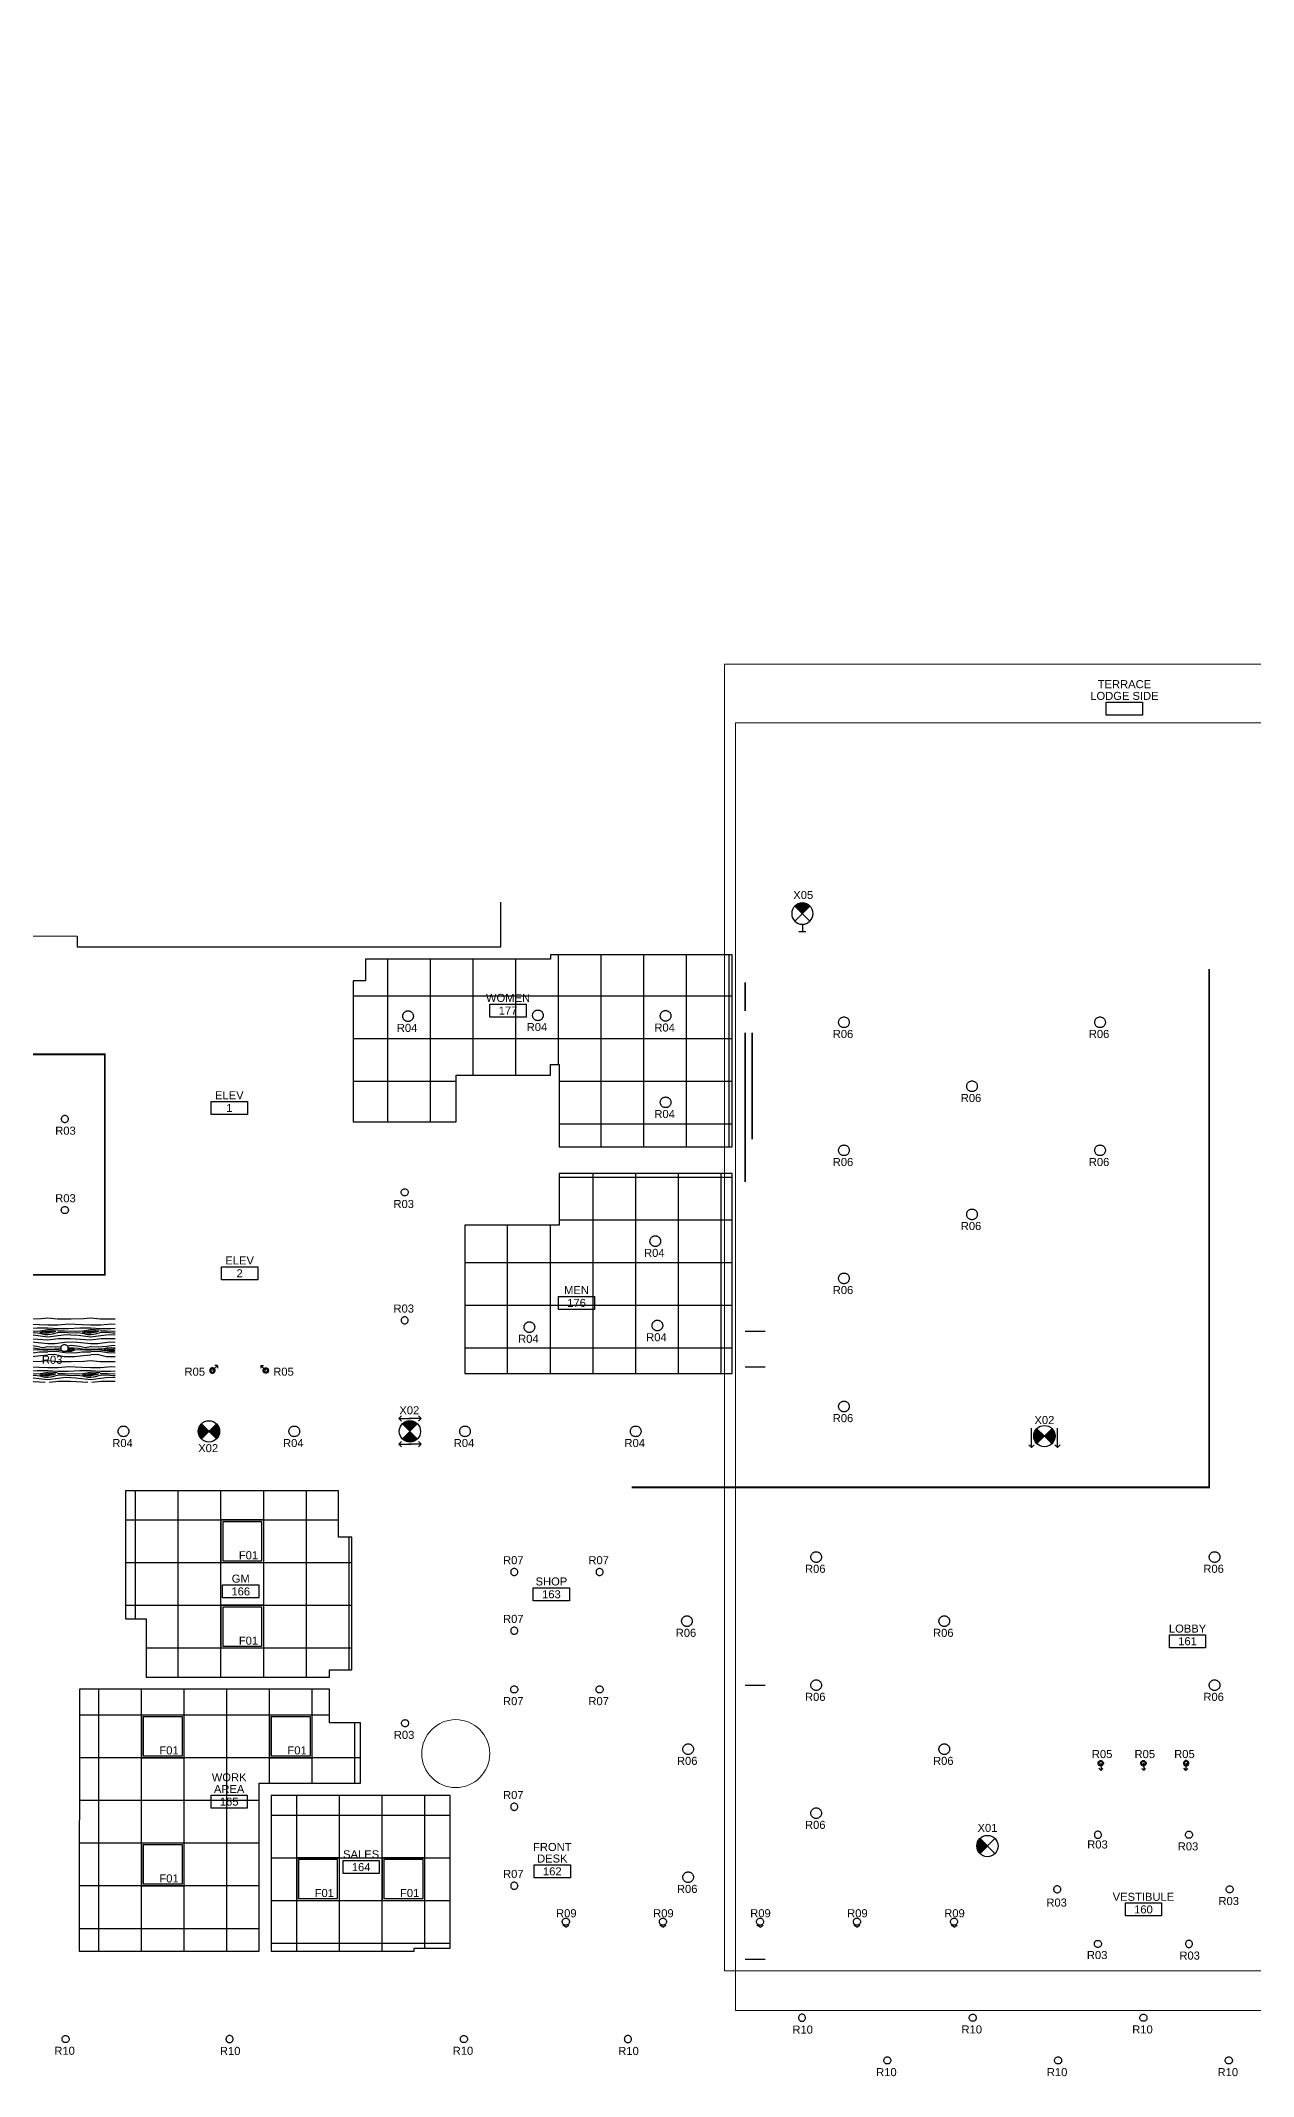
# Model space of a CAD drawing. Extents: x 5683 to 9752, y 823 to 3054.
# Drawn here: x 7844 to 8526, y 823 to 1968 of the extents above; entities that cross this region are included whole.
import ezdxf
from ezdxf.enums import TextEntityAlignment as Align
from ezdxf.xclip import XClip

# ---------------------------------------------------------------- set-up
doc = ezdxf.new("R2010")
doc.units = 0
doc.header["$LTSCALE"] = 48
doc.header["$MEASUREMENT"] = 0
doc.header["$XCLIPFRAME"] = 0
doc.linetypes.add('HIDDEN2', pattern=[0.1875, 0.125, -0.0625])
for name, color, linetype in [('_0_Objects', 8, 'Continuous'), ('A-Clng-Fixture', 8, 'Continuous'), ('A-Clng-Grid', 8, 'Continuous'), ('A-Tag-Rm(48)', 8, 'Continuous')]:
    doc.layers.add(name, color=color, linetype=linetype)
doc.layers.add('G-Anno-Nplt', color=8, linetype='Continuous', lineweight=18, plot=False)
doc.layers.add('G-Anno-View', color=8, linetype='Continuous', lineweight=18, plot=False)
doc.styles.add('G1DIM', font='arial.ttf')
doc.styles.get("Standard").update_dxf_attribs({"font": 'arial.ttf'})
doc.dimstyles.new('Aec-Arch-I-96', dxfattribs={"dimscale": 96, "dimtxt": 0.09375, "dimasz": 0.0625, "dimexe": 0.0625, "dimexo": 0.0625, "dimgap": 0.03125, "dimtad": 1, "dimdec": 3, "dimzin": 3, "dimdsep": 46, "dimlunit": 4, "dimtxsty": 'G1DIM', "dimblk": 'ARCHTICK', "dimcen": 0.09375, "dimclrd": 256, "dimclre": 256, "dimclrt": 256, "dimazin": 2, "dimtfac": 0.75, "dimtdec": 3, "dimtix": 1, "dimtmove": 2, "dimatfit": 2, "dimldrblk": 'OPEN90', "dimfxl": 0.0625, "dimtolj": 1, "dimtzin": 0, "dimarcsym": 0})
pattern_1 = [(45, (18.6875, 1882.125), (-0.088388348, 0.088388348), [])]

# ---------------------------------------------------------------- blocks, each defined once
blk = doc.blocks.new('ROUND ADJ ACCENT')
for p, q in [((0, 4), (-1.1, 2.9)), ((0, 0), (0, 4)), ((0, 4), (1.1, 2.9))]:
    blk.add_line(p, q)
for radius in [1.5, 1]:
    blk.add_circle((0, 0), radius)
blk.add_attdef('RXX', (-6.3, -8.8), '', height=4.5)
blk = doc.blocks.new('3IN ROUND DL')
blk.add_circle((0, 0), 2)
blk.add_attdef('RXX', (-6.3125, -8.8125), '', height=4.5)
blk = doc.blocks.new('2X2 FLUOR')
for points in [[(0, -24), (24, -24), (24, 0), (0, 0)], [(1, -23), (23, -23), (23, -1), (1, -1)]]:
    blk.add_lwpolyline(points, close=True)
blk.add_attdef('FXX', (10.0625, -22.125), '', height=4.5)
blk = doc.blocks.new('6IN ROUND DL')
blk.add_circle((0, 0), 3)
blk.add_attdef('RXX', (-6.3125, -8.8125), '', height=4.5)
blk = doc.blocks.new('4IN ROUND WW')
for q in [(-1.7, 2), (1.7, 2)]:
    blk.add_line((0, 3), q)
blk.add_circle((0, 0), 2)
blk.add_attdef('RXX', (-6.3, -8.8), '', height=4.5)
blk = doc.blocks.new('Ceiling Plan Ground Level')
h = blk.add_hatch()
h.set_pattern_fill('WOOD_5', color=256, scale=24, pattern_type=2)
h.set_pattern_definition([(349.6952, (-2176.684, 727.855), (144.0000231, -23.999877), [2.68327, -265.64486]), (0, (-2174.044, 727.375), (24, 24), [2.64, -21.36]), (18.4349, (-2171.404, 727.375), (48.00001, 23.999962), [2.27683, -73.61782]), (172.875, (-2169.244, 728.095), (168.0000091, -23.9999588), [1.93495, -191.55924]), (174.8056, (-2171.164, 728.335), (240.0000161, -23.9998854), [2.6509, -262.43777]), (194.0362, (-2173.804, 728.575), (-72.000013, -23.999953), [2.96863, -95.98589]), (9.4623, (-2174.764, 727.855), (120.0000186, 23.9999553), [1.45987, -144.52644]), (353.6598, (-2173.324, 728.095), (-191.9999857, 24.0000379), [2.1733, -215.15594]), (185.7106, (-2171.164, 727.855), (-215.9999862, -24.0000316), [2.41198, -238.78505]), (168.6901, (-2173.564, 727.615), (96.000018, -23.999943), [1.22376, -121.1527]), (354.8056, (-2178.844, 727.615), (-240.0000161, 23.9998854), [2.6509, -262.43777]), (348.6901, (-2176.204, 727.375), (-96.000018, 23.999943), [2.44752, -119.92894]), (0, (-2173.804, 726.895), (24, 24), [2.88, -21.12]), (20.556, (-2170.924, 726.895), (120.0000443, 47.999904), [2.05056, -203.00554]), (3.8141, (-2169.0039, 727.615), (335.9999842, 24.000147), [3.60799, -357.19111]), (354.8056, (-2165.404, 727.855), (-240.0000161, 23.9998854), [2.6509, -262.43777]), (0, (-2162.764, 727.615), (24, 24), [2.64, -21.36]), (5.1944, (-2184.124, 727.615), (240.0000161, 23.9998854), [2.6509, -262.43777]), (354.8056, (-2181.484, 727.855), (-240.0000161, 23.9998854), [2.6509, -262.43777]), (0, (-2184.124, 728.095), (24, 24), [1.44, -22.56]), (5.1944, (-2182.684, 728.095), (240.0000161, 23.9998854), [2.6509, -262.43777]), (0, (-2180.044, 728.335), (24, 24), [2.4, -21.6]), (10.3048, (-2177.644, 728.335), (-144.0000231, -23.999877), [2.68327, -265.64486]), (5.1944, (-2175.004, 728.815), (240.0000161, 23.9998854), [2.6509, -262.43777]), (354.8056, (-2172.364, 729.055), (-240.0000161, 23.9998854), [2.6509, -262.43777]), (354.8056, (-2169.724, 728.815), (-240.0000161, 23.9998854), [2.6509, -262.43777]), (351.8699, (-2167.084, 728.575), (-143.9999946, 23.9999845), [3.3941, -166.3115]), (0, (-2163.724, 728.095), (24, 24), [3.6, -20.4]), (347.4712, (-2164.684, 713.695), (120.0000077, -23.9999905), [2.21268, -219.05638]), (354.2894, (-2162.524, 713.215), (-215.9999862, 24.0000316), [2.41198, -238.78505]), (8.1301, (-2164.684, 713.695), (143.9999946, 23.9999845), [1.69706, -168.00857]), (9.4623, (-2163.004, 713.935), (120.0000186, 23.9999553), [2.91972, -143.06657]), (0, (-2184.124, 714.415), (24, 24), [2.88, -21.12]), (350.5377, (-2181.244, 714.415), (-120.0000186, 23.9999553), [1.45987, -144.52644]), (201.8014, (-2179.804, 714.175), (72.0000066, 23.999998), [1.29245, -127.95151]), (192.9946, (-2181.0039, 713.695), (216.0000184, 47.99994186), [3.20201, -316.99793]), (352.875, (-2162.044, 713.695), (-168.0000091, 23.9999588), [1.93495, -191.55924]), (7.125, (-2162.044, 713.695), (168.0000091, 23.9999588), [1.93495, -191.55924]), (0, (-2184.124, 713.935), (24, 24), [1.92, -22.08]), (194.0362, (-2182.204, 713.935), (-72.000013, -23.999953), [1.97909, -96.97546]), (356.6335, (-2178.8439, 714.655), (-383.99998373, 24.0002631), [4.08706, -404.61823]), (357.7094, (-2174.7639, 714.415), (-576.0000031, 23.99989808), [6.0048, -594.47501]), (3.1798, (-2168.7639, 714.175), (408.00001206, 23.999785), [4.32667, -428.3395]), (9.4623, (-2164.444, 714.415), (120.0000186, 23.9999553), [4.37959, -141.60672]), (10.3048, (-2184.124, 712.255), (-144.0000231, -23.999877), [2.68327, -265.64486]), (15.9454, (-2181.484, 712.735), (-96.000003, -23.9999973), [3.49445, -171.22819]), (0, (-2178.124, 713.695), (24, 24), [3.12, -20.88]), (351.8699, (-2175.004, 713.695), (-143.9999946, 23.9999845), [3.3941, -166.3115]), (3.5763, (-2171.6439, 713.215), (360.0000157, 23.9997772), [3.84749, -380.90177]), (351.2538, (-2167.8039, 713.455), (167.9999841, -24.0001007), [3.1567, -312.51401]), (345.9638, (-2164.684, 712.975), (-72.000013, 23.999953), [2.96863, -95.98589]), (0, (-2161.804, 712.255), (24, 24), [1.68, -22.32]), (174.8056, (-2178.844, 714.655), (240.0000161, -23.9998854), [5.30177, -259.7869]), (355.2364, (-2184.1239, 716.095), (-264.0000227, 23.9997968), [5.77997, -283.21831]), (0, (-2178.364, 715.615), (24, 24), [5.52, -18.48]), (4.0856, (-2172.8439, 715.615), (312.0000036, 23.9999072), [6.73711, -330.11892]), (0, (-2166.124, 716.095), (24, 24), [6, -18]), (7.125, (-2184.124, 711.055), (168.0000091, 23.9999588), [5.80483, -187.68936]), (6.3402, (-2178.364, 711.775), (191.9999857, 24.0000379), [4.34659, -212.98265]), (357.5104, (-2174.0439, 712.255), (-527.99998751, 24.00042877), [5.52521, -546.99629]), (353.4802, (-2168.5239, 712.015), (-623.99999498, 71.99998861), [8.45467, -837.01325]), (3.0128, (-2184.1239, 726.655), (432.00000028, 24.0000985), [4.56631, -452.06484]), (351.8699, (-2179.564, 726.895), (-143.9999946, 23.9999845), [5.09117, -164.61446]), (357.6141, (-2174.5239, 726.175), (-552.00001257, 23.9995865), [5.76499, -570.73478]), (10.6197, (-2168.7639, 725.935), (-263.9999617, -48.000194), [3.90691, -386.78477]), (0, (-2164.924, 726.655), (24, 24), [4.8, -19.2]), (356.8202, (-2184.1239, 729.535), (-408.00001206, 23.999785), [4.32667, -428.3395]), (6.009, (-2179.8039, 729.295), (-239.99999402, -23.99998362), [4.5852, -453.93415]), (6.7098, (-2175.2439, 729.775), (-216.00002395, -23.99985315), [4.10813, -406.70568]), (354.2894, (-2171.164, 730.255), (-215.9999862, 24.0000316), [4.82395, -236.37307]), (347.9052, (-2166.3639, 729.775), (-215.99996644, 48.0001616), [3.43627, -340.19143]), (9.4623, (-2163.004, 729.055), (120.0000186, 23.9999553), [2.91972, -143.06657]), (3.8141, (-2184.1239, 724.975), (335.9999842, 24.000147), [3.60799, -357.19111]), (347.1957, (-2180.5239, 725.215), (-311.99994833, 72.0001773), [5.41464, -536.05003]), (0, (-2175.244, 724.015), (24, 24), [6, -18]), (5.4403, (-2169.2439, 724.015), (-264.0000075, -23.9998409), [5.0628, -501.21775]), (6.7098, (-2164.2039, 724.495), (-216.00002395, -23.99985315), [4.10813, -406.70568]), (0, (-2184.124, 731.215), (24, 24), [4.08, -19.92]), (8.1301, (-2180.044, 731.215), (143.9999946, 23.9999845), [6.78823, -162.9174]), (357.6141, (-2173.3239, 732.175), (-552.00001257, 23.9995865), [5.76499, -570.73478]), (354.4725, (-2167.5639, 731.935), (504.00004127, -47.99964911), [7.47475, -740.001]), (6.8428, (-2184.1239, 709.375), (-407.99998477, -48.00019195), [6.04306, -598.26151]), (0, (-2178.124, 710.095), (24, 24), [6.72, -17.28]), (356.3478, (-2171.4039, 710.095), (-744.000022613, 47.999695165), [11.30294, -1118.99258]), (0, (-2184.124, 717.775), (24, 24), [5.76, -18.24]), (4.7636, (-2178.3639, 717.775), (264.0000227, 23.9997968), [5.77997, -283.21831]), (358.1524, (-2172.6039, 718.255), (-720.00001114, 23.99986415), [7.44386, -736.94314]), (357.2737, (-2165.1639, 718.015), (-480.00000708, 23.99990443), [5.04571, -499.52539]), (354.8056, (-2184.124, 721.615), (-240.0000161, 23.9998854), [5.30177, -259.7869]), (0, (-2178.844, 721.135), (24, 24), [7.68, -16.32]), (1.9092, (-2171.1639, 721.135), (695.99997676, 24.00058179), [7.20401, -713.19588]), (3.5763, (-2163.9639, 721.375), (360.0000157, 23.9997772), [3.84749, -380.90177])])
edge = h.paths.add_edge_path()
edge.add_arc((1737.3, -1383.2), 2, 0, 360)
h.paths.add_polyline_path([(1698.8, -1377.6), (1699.1, -1377.6), (1699.3, -1377.6), (1699.6, -1377.6), (1699.9, -1377.6), (1700.1, -1377.6), (1700.4, -1377.6), (1700.6, -1377.6), (1700.9, -1377.6), (1701.2, -1377.6), (1701.4, -1377.6), (1701.7, -1377.7), (1701.9, -1377.7), (1702.2, -1377.7), (1702.5, -1377.7), (1702.7, -1377.7), (1703, -1377.7), (1703.2, -1377.8), (1703.5, -1377.8), (1703.7, -1377.8), (1704, -1377.8), (1704.2, -1377.9), (1704.5, -1377.9), (1704.7, -1377.9), (1705, -1378), (1705.2, -1378), (1705.5, -1378), (1705.7, -1378.1), (1705.9, -1378.1), (1706.2, -1378.1), (1706.4, -1378.2), (1706.7, -1378.2), (1706.9, -1378.3), (1707.1, -1378.3), (1707.3, -1378.4), (1707.6, -1378.4), (1707.8, -1378.5), (1708, -1378.5), (1708.2, -1378.6), (1708.5, -1378.6), (1708.7, -1378.7), (1708.9, -1378.7), (1709.1, -1378.8), (1709.3, -1378.9), (1709.5, -1378.9), (1709.7, -1379), (1709.9, -1379.1), (1710.1, -1379.1), (1710.3, -1379.2), (1710.5, -1379.3), (1710.6, -1379.3), (1710.8, -1379.4), (1711, -1379.5), (1711.2, -1379.5), (1711.4, -1379.6), (1711.5, -1379.7), (1711.7, -1379.8), (1711.8, -1379.8), (1712, -1379.9), (1712.2, -1380), (1712.3, -1380.1), (1712.5, -1380.2), (1712.6, -1380.2), (1712.7, -1380.3), (1712.9, -1380.4), (1713, -1380.5), (1713.1, -1380.6), (1713.3, -1380.7), (1713.4, -1380.8), (1713.5, -1380.8), (1713.6, -1380.9), (1713.7, -1381), (1713.8, -1381.1), (1713.9, -1381.2), (1714, -1381.3), (1714.1, -1381.4), (1714.2, -1381.5), (1714.3, -1381.6), (1714.4, -1381.7), (1714.4, -1381.8), (1714.5, -1381.8), (1714.6, -1381.9), (1714.6, -1382), (1714.7, -1382.1), (1714.7, -1382.2), (1714.8, -1382.3), (1714.8, -1382.4), (1714.9, -1382.5), (1714.9, -1382.6), (1714.9, -1382.7), (1715, -1382.8), (1715, -1382.9), (1715, -1383), (1715, -1383.1), (1715, -1383.2), (1715, -1383.3), (1715, -1383.4), (1715, -1383.5), (1715, -1383.6), (1715, -1383.7), (1715, -1383.8), (1715, -1383.9), (1714.9, -1384), (1714.9, -1384.1), (1714.9, -1384.2), (1714.8, -1384.3), (1714.8, -1384.4), (1714.7, -1384.5), (1714.7, -1384.6), (1714.6, -1384.7), (1714.6, -1384.8), (1714.5, -1384.8), (1714.4, -1384.9), (1714.4, -1385), (1714.3, -1385.1), (1714.2, -1385.2), (1714.1, -1385.3), (1714, -1385.4), (1713.9, -1385.5), (1713.8, -1385.6), (1713.7, -1385.7), (1713.6, -1385.8), (1713.5, -1385.9), (1713.4, -1385.9), (1713.3, -1386), (1713.1, -1386.1), (1713, -1386.2), (1712.9, -1386.3), (1712.7, -1386.4), (1712.6, -1386.4), (1712.5, -1386.5), (1712.3, -1386.6), (1712.2, -1386.7), (1712, -1386.8), (1711.8, -1386.8), (1711.7, -1386.9), (1711.5, -1387), (1711.4, -1387.1), (1711.2, -1387.2), (1711, -1387.2), (1710.8, -1387.3), (1710.6, -1387.4), (1710.5, -1387.4), (1710.3, -1387.5), (1710.1, -1387.6), (1709.9, -1387.6), (1709.7, -1387.7), (1709.5, -1387.8), (1709.3, -1387.8), (1709.1, -1387.9), (1708.9, -1387.9), (1708.7, -1388), (1708.5, -1388.1), (1708.2, -1388.1), (1708, -1388.2), (1707.8, -1388.2), (1707.6, -1388.3), (1707.3, -1388.3), (1707.1, -1388.4), (1706.9, -1388.4), (1706.7, -1388.5), (1706.4, -1388.5), (1706.2, -1388.5), (1705.9, -1388.6), (1705.7, -1388.6), (1705.5, -1388.7), (1705.2, -1388.7), (1705, -1388.7), (1704.7, -1388.8), (1704.5, -1388.8), (1704.2, -1388.8), (1704, -1388.9), (1703.7, -1388.9), (1703.5, -1388.9), (1703.2, -1388.9), (1703, -1389), (1702.7, -1389), (1702.5, -1389), (1702.2, -1389), (1701.9, -1389), (1701.7, -1389), (1701.4, -1389.1), (1701.2, -1389.1), (1700.9, -1389.1), (1700.6, -1389.1), (1700.4, -1389.1), (1700.1, -1389.1), (1699.9, -1389.1), (1699.6, -1389.1), (1699.3, -1389.1), (1699.1, -1389.1), (1698.8, -1389.1), (1698.6, -1389.1), (1698.3, -1389.1), (1698, -1389.1), (1697.8, -1389), (1697.5, -1389), (1697.3, -1389), (1697, -1389), (1696.7, -1389), (1696.5, -1389), (1696.2, -1388.9), (1696, -1388.9), (1695.7, -1388.9), (1695.5, -1388.9), (1695.2, -1388.8), (1695, -1388.8), (1694.7, -1388.8), (1694.5, -1388.8), (1694.2, -1388.7), (1694, -1388.7), (1693.7, -1388.6), (1693.5, -1388.6), (1693.3, -1388.6), (1693, -1388.5), (1692.8, -1388.5), (1692.6, -1388.4), (1692.3, -1388.4), (1692.1, -1388.3), (1691.9, -1388.3), (1691.6, -1388.2), (1691.4, -1388.2), (1691.2, -1388.1), (1691, -1388.1), (1690.8, -1388), (1690.6, -1388), (1690.3, -1387.9), (1690.1, -1387.9), (1689.9, -1387.8), (1689.7, -1387.7), (1689.5, -1387.7), (1689.3, -1387.6), (1689.1, -1387.5), (1689, -1387.5), (1688.8, -1387.4), (1688.6, -1387.3), (1688.4, -1387.3), (1688.2, -1387.2), (1688.1, -1387.1), (1687.9, -1387), (1687.7, -1387), (1687.6, -1386.9), (1687.4, -1386.8), (1687.2, -1386.7), (1687.1, -1386.7), (1686.9, -1386.6), (1686.8, -1386.5), (1686.7, -1386.4), (1686.5, -1386.3), (1686.4, -1386.2), (1686.3, -1386.2), (1686.1, -1386.1), (1686, -1386), (1685.9, -1385.9), (1685.8, -1385.8), (1685.7, -1385.7), (1685.6, -1385.6), (1685.5, -1385.5), (1685.4, -1385.4), (1685.3, -1385.4), (1685.2, -1385.3), (1685.1, -1385.2), (1685, -1385.1), (1684.9, -1385), (1684.9, -1384.9), (1684.8, -1384.8), (1684.7, -1384.7), (1684.7, -1384.6), (1684.6, -1384.5), (1684.6, -1384.4), (1684.5, -1384.3), (1684.5, -1384.2), (1684.4, -1384.1), (1684.4, -1384), (1684.4, -1383.9), (1684.4, -1383.8), (1684.3, -1383.7), (1684.3, -1383.6), (1684.3, -1383.5), (1684.3, -1383.4), (1684.3, -1383.3), (1684.3, -1383.2), (1684.3, -1383.2), (1684.3, -1383.1), (1684.3, -1383), (1684.4, -1382.9), (1684.4, -1382.8), (1684.4, -1382.7), (1684.4, -1382.6), (1684.5, -1382.5), (1684.5, -1382.4), (1684.6, -1382.3), (1684.6, -1382.2), (1684.7, -1382.1), (1684.7, -1382), (1684.8, -1381.9), (1684.9, -1381.8), (1684.9, -1381.7), (1685, -1381.6), (1685.1, -1381.5), (1685.2, -1381.4), (1685.3, -1381.3), (1685.4, -1381.2), (1685.5, -1381.2), (1685.6, -1381.1), (1685.7, -1381), (1685.8, -1380.9), (1685.9, -1380.8), (1686, -1380.7), (1686.1, -1380.6), (1686.3, -1380.5), (1686.4, -1380.5), (1686.5, -1380.4), (1686.7, -1380.3), (1686.8, -1380.2), (1686.9, -1380.1), (1687.1, -1380), (1687.2, -1380), (1687.4, -1379.9), (1687.6, -1379.8), (1687.7, -1379.7), (1687.9, -1379.7), (1688.1, -1379.6), (1688.2, -1379.5), (1688.4, -1379.4), (1688.6, -1379.4), (1688.8, -1379.3), (1689, -1379.2), (1689.1, -1379.2), (1689.3, -1379.1), (1689.5, -1379), (1689.7, -1379), (1689.9, -1378.9), (1690.1, -1378.8), (1690.3, -1378.8), (1690.6, -1378.7), (1690.8, -1378.7), (1691, -1378.6), (1691.2, -1378.6), (1691.4, -1378.5), (1691.6, -1378.4), (1691.9, -1378.4), (1692.1, -1378.3), (1692.3, -1378.3), (1692.6, -1378.3), (1692.8, -1378.2), (1693, -1378.2), (1693.3, -1378.1), (1693.5, -1378.1), (1693.7, -1378), (1694, -1378), (1694.2, -1378), (1694.5, -1377.9), (1694.7, -1377.9), (1695, -1377.9), (1695.2, -1377.8), (1695.5, -1377.8), (1695.7, -1377.8), (1696, -1377.8), (1696.2, -1377.7), (1696.5, -1377.7), (1696.7, -1377.7), (1697, -1377.7), (1697.3, -1377.7), (1697.5, -1377.7), (1697.8, -1377.6), (1698, -1377.6), (1698.3, -1377.6), (1698.6, -1377.6)])
edge = h.paths.add_edge_path()
edge.add_arc((1665.3, -1383.2), 2, 0, 360)
h.paths.add_polyline_path([(1636.8, -1364), (1765.8, -1364), (1765.8, -1402.4), (1636.8, -1402.4)])
at = {"layer": 'A-Clng-Grid'}
h = blk.add_hatch(dxfattribs=at)
h.set_pattern_fill('NET', color=256, scale=192)
h.set_pattern_definition([(0, (1919.063, -1185.118), (0, 24), []), (90, (1919.063, -1185.118), (-24, 1e-15), [])])
h.paths.add_polyline_path([(1899.6, -1176.7), (1899.6, -1256), (1957.6, -1256), (1957.6, -1229.7), (2010.5, -1229.7), (2010.5, -1223.8), (2015.4, -1223.8), (2015.4, -1270.1), (2112.8, -1270.1), (2112.8, -1162.1), (2010.5, -1162.1), (2010.5, -1164.5), (1906.5, -1164.5), (1906.5, -1176.7)])
h = blk.add_hatch(dxfattribs=at)
h.set_pattern_fill('NET', color=256, scale=192)
h.set_pattern_definition([(0, (1962.48, -1359.112), (0, 24), []), (90, (1962.48, -1359.112), (-24, 1e-15), [])])
edge = h.paths.add_edge_path()
edge.add_line((1962.5, -1314.1), (1962.5, -1397.5))
edge.add_line((1962.5, -1397.5), (2112.8, -1397.5))
edge.add_line((2112.8, -1397.5), (2112.8, -1285.1))
edge.add_line((2112.8, -1285.1), (2015.4, -1285.1))
edge.add_line((2015.4, -1285.1), (2015.4, -1314.1))
edge.add_line((2015.4, -1314.1), (1962.5, -1314.1))
h = blk.add_hatch(dxfattribs=at)
h.set_pattern_fill('NET', color=256, scale=192)
h.set_pattern_definition([(0, (1825.288, -1527.793), (0, 24), []), (90, (1825.288, -1527.793), (-24, 1e-15), [])])
h.paths.add_polyline_path([(1771.6, -1463.4), (1771.6, -1535.5), (1783.3, -1535.5), (1783.3, -1568.2), (1886.3, -1568.2), (1886.3, -1564), (1898.8, -1564), (1898.8, -1489.5), (1891.3, -1489.5), (1891.3, -1463.4)])
h = blk.add_hatch(dxfattribs=at)
h.set_pattern_fill('NET', color=256, scale=192)
h.set_pattern_definition([(0, (1876.625, -1589.455), (0, 24), []), (90, (1876.625, -1589.455), (-24, 1e-15), [])])
h.paths.add_polyline_path([(1745.6, -1722.2), (1846.8, -1722.2), (1846.8, -1627.9), (1903.7, -1627.9), (1903.7, -1593.9), (1886.3, -1593.9), (1886.3, -1575), (1745.7, -1575)])
h = blk.add_hatch(dxfattribs=at)
h.set_pattern_fill('NET', color=256, scale=192)
h.set_pattern_definition([(0, (1891.898, -1693.743), (0, 24), []), (90, (1891.898, -1693.743), (-24, 1e-15), [])])
h.paths.add_polyline_path([(1853.6, -1722.2), (1933.9, -1722.2), (1933.9, -1720.5), (1954.2, -1720.5), (1954.2, -1634.7), (1853.6, -1634.7)])
blk.add_lwpolyline([(1362.4, -648.1), (1362.4, -1157.2), (1378.1, -1157.2), (1378.1, -1161.1), (1600.5, -1161.1), (1600.5, -1155), (1636.5, -1155), (1642.5, -1155), (1642.5, -872.9), (1702.5, -872.9), (1702.5, -1151.4), (1744.5, -1151.5), (1744.5, -1157.6), (1982.6, -1157.6), (1982.6, -648.1), (1362.4, -648.1)])
at = {"layer": 'A-Clng-Fixture', "linetype": 'HIDDEN2', "ltscale": 0.5, "const_width": 1}
for points in [[(2056.2, -1461.5), (2381, -1461.5), (2381, -1170)], [(2120, -1177.6), (2120, -1193.6)], [(2120, -1205.8), (2120, -1289.8)], [(2124, -1205.8), (2124, -1265.8)]]:
    blk.add_lwpolyline(points, dxfattribs=at)
blk.add_lwpolyline([(1653.6, -1218), (1760, -1218), (1760, -1342), (1653.6, -1342)], close=True, dxfattribs=at)
at = {"layer": 'A-Clng-Grid'}
for points in [[(1899.6, -1176.7), (1899.6, -1256), (1957.6, -1256), (1957.6, -1229.7), (2010.5, -1229.7), (2010.5, -1223.8), (2015.4, -1223.8), (2015.4, -1270.1), (2112.8, -1270.1), (2112.8, -1162.1), (2010.5, -1162.1), (2010.5, -1164.5), (1906.5, -1164.5), (1906.5, -1176.7), (1899.6, -1176.7)], [(1962.5, -1314.1), (1962.5, -1397.5), (2112.8, -1397.5), (2112.8, -1285.1), (2015.4, -1285.1), (2015.4, -1314.1), (1962.5, -1314.1)]]:
    blk.add_lwpolyline(points, dxfattribs=at)
for points in [[(1771.6, -1463.4), (1771.6, -1535.5), (1783.3, -1535.5), (1783.3, -1568.2), (1886.3, -1568.2), (1886.3, -1564), (1898.8, -1564), (1898.8, -1489.5), (1891.3, -1489.5), (1891.3, -1463.4)], [(1745.7, -1575), (1745.6, -1722.2), (1824.8, -1722.2), (1824.8, -1722.2), (1846.8, -1722.2), (1846.8, -1627.9), (1903.7, -1627.9), (1903.7, -1593.9), (1886.3, -1593.9), (1886.3, -1575), (1745.7, -1575), (1745.7, -1575)], [(1853.6, -1634.7), (1853.6, -1722.2), (1933.9, -1722.2), (1933.9, -1720.5), (1954.2, -1720.5), (1954.2, -1634.7)]]:
    blk.add_lwpolyline(points, close=True, dxfattribs=at)
at = {"layer": 'A-Clng-Fixture'}
for name, p, values in [('6IN ROUND DL', (1930.5, -1196.6), {'RXX': 'R04'}), ('6IN ROUND DL', (2003.5, -1196.1), {'RXX': 'R04'}), ('6IN ROUND DL', (2075.3, -1196.4), {'RXX': 'R04'}), ('6IN ROUND DL', (2175.6, -1200), {'RXX': 'R06'}), ('6IN ROUND DL', (2319.6, -1200), {'RXX': 'R06'}), ('6IN ROUND DL', (2247.6, -1236), {'RXX': 'R06'}), ('6IN ROUND DL', (2075.3, -1245), {'RXX': 'R04'}), ('6IN ROUND DL', (2175.6, -1272), {'RXX': 'R06'}), ('6IN ROUND DL', (2319.6, -1272), {'RXX': 'R06'}), ('3IN ROUND DL', (1928.6, -1295.6), {'RXX': 'R03'}), ('6IN ROUND DL', (2247.6, -1308), {'RXX': 'R06'}), ('6IN ROUND DL', (2069.5, -1323.1), {'RXX': 'R04'}), ('6IN ROUND DL', (2175.6, -1344), {'RXX': 'R06'}), ('6IN ROUND DL', (1998.7, -1371.4), {'RXX': 'R04'}), ('6IN ROUND DL', (2070.7, -1370.5), {'RXX': 'R04'}), ('6IN ROUND DL', (2175.6, -1416), {'RXX': 'R06'}), ('6IN ROUND DL', (1770.5, -1430), {'RXX': 'R04'}), ('6IN ROUND DL', (1866.5, -1430), {'RXX': 'R04'}), ('6IN ROUND DL', (1962.5, -1430), {'RXX': 'R04'}), ('6IN ROUND DL', (2058.5, -1430), {'RXX': 'R04'}), ('2X2 FLUOR', (1825.3, -1479.8), {'FXX': 'F01'}), ('6IN ROUND DL', (2160, -1500.7), {'RXX': 'R06'}), ('6IN ROUND DL', (2384, -1500.7), {'RXX': 'R06'}), ('2X2 FLUOR', (1825.3, -1527.8), {'FXX': 'F01'}), ('6IN ROUND DL', (2087.3, -1536.7), {'RXX': 'R06'}), ('6IN ROUND DL', (2232, -1536.7), {'RXX': 'R06'}), ('3IN ROUND DL', (1990.2, -1575.1), {'RXX': 'R07'}), ('3IN ROUND DL', (2038.2, -1575.1), {'RXX': 'R07'}), ('6IN ROUND DL', (2160, -1572.7), {'RXX': 'R06'}), ('6IN ROUND DL', (2384, -1572.7), {'RXX': 'R06'}), ('2X2 FLUOR', (1780.6, -1589.5), {'FXX': 'F01'}), ('2X2 FLUOR', (1852.6, -1589.5), {'FXX': 'F01'}), ('3IN ROUND DL', (1928.8, -1594.1), {'RXX': 'R03'}), ('6IN ROUND DL', (2088, -1608.7), {'RXX': 'R06'}), ('6IN ROUND DL', (2232, -1608.7), {'RXX': 'R06'}), ('6IN ROUND DL', (2160, -1644.7), {'RXX': 'R06'}), ('3IN ROUND DL', (2369.6, -1656.8), {'RXX': 'R03'}), ('2X2 FLUOR', (1780.6, -1661.5), {'FXX': 'F01'}), ('2X2 FLUOR', (1867.9, -1669.7), {'FXX': 'F01'}), ('2X2 FLUOR', (1915.9, -1669.7), {'FXX': 'F01'}), ('6IN ROUND DL', (2088, -1680.7), {'RXX': 'R06'}), ('3IN ROUND DL', (2392.5, -1687.5), {'RXX': 'R03'}), ('3IN ROUND DL', (2248, -1759.7), {'RXX': 'R10'}), ('3IN ROUND DL', (2344, -1759.7), {'RXX': 'R10'}), ('3IN ROUND DL', (1737.9, -1771.7), {'RXX': 'R10'}), ('3IN ROUND DL', (1961.9, -1771.7), {'RXX': 'R10'}), ('3IN ROUND DL', (2200, -1783.7), {'RXX': 'R10'}), ('3IN ROUND DL', (2296, -1783.7), {'RXX': 'R10'}), ('3IN ROUND DL', (2392, -1783.7), {'RXX': 'R10'})]:
    blk.add_blockref(name, p, dxfattribs=at).add_auto_attribs(values)
ref = blk.add_blockref('3IN ROUND DL', (1737.5, -1254.4), dxfattribs=dict(at, xscale=-1))
ref.add_attrib('RXX', 'R03', (1732.1, -1263.2), dxfattribs={"layer": '0', "height": 4.5})
ref = blk.add_blockref('3IN ROUND DL', (1737.5, -1305.6), dxfattribs=dict(at, rotation=180))
ref.add_attrib('RXX', 'R03', (1732.1, -1301.2), dxfattribs={"layer": '0', "height": 4.5})
ref = blk.add_blockref('3IN ROUND DL', (1928.6, -1367.6), dxfattribs=dict(at, xscale=-1, rotation=180))
ref.add_attrib('RXX', 'R03', (1922.3, -1363.2), dxfattribs={"layer": '0', "height": 4.5})
ref = blk.add_blockref('3IN ROUND DL', (1737.3, -1383.2), dxfattribs=at)
ref.add_attrib('RXX', 'R03', (1724.6, -1392), dxfattribs={"layer": '0', "height": 4.5})
ref = blk.add_blockref('ROUND ADJ ACCENT', (1820.5, -1395.8), dxfattribs=dict(at, xscale=-1, rotation=314.9999999998999))
ref.add_attrib('RXX', 'R05', (1804.8, -1398.7), dxfattribs={"layer": '0', "height": 4.5})
ref = blk.add_blockref('ROUND ADJ ACCENT', (1850.5, -1395.8), dxfattribs=dict(at, rotation=45.00000000010012))
ref.add_attrib('RXX', 'R05', (1854.7, -1398.7), dxfattribs={"layer": '0', "height": 4.5})
ref = blk.add_blockref('3IN ROUND DL', (1990.2, -1509.1), dxfattribs=dict(at, xscale=-1, rotation=180))
ref.add_attrib('RXX', 'R07', (1983.9, -1504.7), dxfattribs={"layer": '0', "height": 4.5})
ref = blk.add_blockref('3IN ROUND DL', (2038.2, -1509.1), dxfattribs=dict(at, xscale=-1, rotation=180))
ref.add_attrib('RXX', 'R07', (2031.9, -1504.7), dxfattribs={"layer": '0', "height": 4.5})
ref = blk.add_blockref('3IN ROUND DL', (1990.2, -1542.1), dxfattribs=dict(at, xscale=-1, rotation=180))
ref.add_attrib('RXX', 'R07', (1983.9, -1537.7), dxfattribs={"layer": '0', "height": 4.5})
ref = blk.add_blockref('ROUND ADJ ACCENT', (2320, -1616.6), dxfattribs=dict(at, rotation=182.1016543277713))
ref.add_attrib('RXX', 'R05', (2315, -1613.7), dxfattribs={"layer": '0', "height": 4.5})
ref = blk.add_blockref('ROUND ADJ ACCENT', (2344, -1616.6), dxfattribs=dict(at, rotation=182.1016543277713))
ref.add_attrib('RXX', 'R05', (2339, -1613.7), dxfattribs={"layer": '0', "height": 4.5})
ref = blk.add_blockref('ROUND ADJ ACCENT', (2368, -1616.6), dxfattribs=dict(at, xscale=-0.9999999999999987, rotation=177.8983456722286))
ref.add_attrib('RXX', 'R05', (2361.3, -1613.7), dxfattribs={"layer": '0', "height": 4.5})
ref = blk.add_blockref('3IN ROUND DL', (1990.2, -1641.1), dxfattribs=dict(at, xscale=-1, rotation=180))
ref.add_attrib('RXX', 'R07', (1983.9, -1636.7), dxfattribs={"layer": '0', "height": 4.5})
ref = blk.add_blockref('3IN ROUND DL', (2318.4, -1656.8), dxfattribs=dict(at, xscale=-1, rotation=90))
ref.add_attrib('RXX', 'R03', (2312.4, -1664.5), dxfattribs={"layer": '0', "height": 4.5})
ref = blk.add_blockref('3IN ROUND DL', (1990.2, -1685.5), dxfattribs=dict(at, xscale=-1, rotation=180))
ref.add_attrib('RXX', 'R07', (1983.9, -1681.1), dxfattribs={"layer": '0', "height": 4.5})
ref = blk.add_blockref('3IN ROUND DL', (2295.5, -1687.5), dxfattribs=dict(at, xscale=-1))
ref.add_attrib('RXX', 'R03', (2289.4, -1697.2), dxfattribs={"layer": '0', "height": 4.5})
ref = blk.add_blockref('4IN ROUND WW', (2019.2, -1705.7), dxfattribs=dict(at, rotation=180))
ref.add_attrib('RXX', 'R09', (2013.7, -1703.2), dxfattribs={"layer": '0', "height": 4.5})
ref = blk.add_blockref('4IN ROUND WW', (2073.8, -1705.7), dxfattribs=dict(at, rotation=180))
ref.add_attrib('RXX', 'R09', (2068.3, -1703.2), dxfattribs={"layer": '0', "height": 4.5})
ref = blk.add_blockref('4IN ROUND WW', (2128.4, -1705.7), dxfattribs=dict(at, rotation=180))
ref.add_attrib('RXX', 'R09', (2122.9, -1703.2), dxfattribs={"layer": '0', "height": 4.5})
ref = blk.add_blockref('4IN ROUND WW', (2182.9, -1705.7), dxfattribs=dict(at, rotation=180))
ref.add_attrib('RXX', 'R09', (2177.4, -1703.2), dxfattribs={"layer": '0', "height": 4.5})
ref = blk.add_blockref('4IN ROUND WW', (2237.5, -1705.7), dxfattribs=dict(at, rotation=180))
ref.add_attrib('RXX', 'R09', (2232, -1703.2), dxfattribs={"layer": '0', "height": 4.5})
ref = blk.add_blockref('3IN ROUND DL', (2318.4, -1718.2), dxfattribs=at)
ref.add_attrib('RXX', 'R03', (2312.2, -1726.7), dxfattribs={"layer": '0', "height": 4.5})
ref = blk.add_blockref('3IN ROUND DL', (2369.6, -1718.2), dxfattribs=dict(at, xscale=-1))
ref.add_attrib('RXX', 'R03', (2364.2, -1727), dxfattribs={"layer": '0', "height": 4.5})
ref = blk.add_blockref('3IN ROUND DL', (2152, -1759.7), dxfattribs=dict(at, xscale=-1))
ref.add_attrib('RXX', 'R10', (2146.6, -1768.6), dxfattribs={"layer": '0', "height": 4.5})
ref = blk.add_blockref('3IN ROUND DL', (1830.1, -1771.7), dxfattribs=dict(at, xscale=-1))
ref.add_attrib('RXX', 'R10', (1824.7, -1780.6), dxfattribs={"layer": '0', "height": 4.5})
ref = blk.add_blockref('3IN ROUND DL', (2054.1, -1771.7), dxfattribs=dict(at, xscale=-1))
ref.add_attrib('RXX', 'R10', (2048.7, -1780.6), dxfattribs={"layer": '0', "height": 4.5})
blk = doc.blocks.new('Rm Tag')
blk.add_lwpolyline([(-0.212, 0.076), (0.212, 0.076), (0.212, -0.076), (-0.212, -0.076)], close=True)
for p in [(0, 0.286), (0, 0.149), (0, 0)]:
    blk.add_attdef('XXX', text='', height=0.0938).set_placement(p, align=Align.MIDDLE_CENTER)
blk = doc.blocks.new('exit sign- double faced')
h = blk.add_hatch()
h.set_pattern_fill('ANSI31', color=256)
h.set_pattern_definition(pattern_1)
h.paths.add_polyline_path([(4.2, 4.2, 0.414214), (-4.2, 4.2), (0, 0)])
h = blk.add_hatch()
h.set_pattern_fill('ANSI31', color=256)
h.set_pattern_definition(pattern_1)
h.paths.add_polyline_path([(4.2, -4.2, -0.414214), (-4.2, -4.2), (0, 0)])
for p, q in [((4.2, -4.2), (-4.2, 4.2)), ((4.2, 4.2), (-4.2, -4.2))]:
    blk.add_line(p, q)
blk.add_circle((0, 0), 6)
blk.add_attdef('X00', (-5.6, 8), '', height=4.5)
blk = doc.blocks.new('_ArchTick')
at = {"linetype": 'ByBlock', "const_width": 0.15}
blk.add_lwpolyline([(-0.5, -0.5), (0.5, 0.5)], dxfattribs=at)
blk = doc.blocks.new('_Open90')
at = {"linetype": 'ByBlock', "lineweight": -2}
for p, q in [((0, 0), (-1, 0)), ((-0.5, 0.5), (0, 0)), ((0, 0), (-0.5, -0.5))]:
    blk.add_line(p, q, dxfattribs=at)
blk = doc.blocks.new('exit sign- single faced')
h = blk.add_hatch()
h.set_pattern_fill('ANSI31', color=256)
h.set_pattern_definition(pattern_1)
h.paths.add_polyline_path([(4.2, 4.2, 0.414214), (-4.2, 4.2), (0, 0)])
for p, q in [((4.2, -4.2), (-4.2, 4.2)), ((4.2, 4.2), (-4.2, -4.2))]:
    blk.add_line(p, q)
blk.add_circle((0, 0), 6)
blk.add_attdef('X00', (-5.6, 8), '', height=4.5)
blk = doc.blocks.new('*U54')
h = blk.add_hatch()
h.set_pattern_fill('ANSI31', color=256)
h.set_pattern_definition([(45, (18.6875, 1892.125), (-0.088388348, 0.088388348), [])])
h.paths.add_polyline_path([(4.2, 14.2, 0.414214), (-4.2, 14.2), (0, 10)])
for p, q in [((4.2, 5.8), (-4.2, 14.2)), ((4.2, 14.2), (-4.2, 5.8)), ((2, 0), (-2, 0)), ((0, 4), (0, 0))]:
    blk.add_line(p, q)
blk.add_circle((0, 10), 6)
blk.add_attdef('X00', (-5.6, 18), '', height=4.5)

msp = doc.modelspace()

# ---------------------------------------------------------------- linework, layer by layer
at = {"layer": '_0_Objects'}
for p, q in [((8240.1, 1242.3), (8251.2, 1242.3)), ((8240.1, 1222.3), (8251.2, 1222.3)), ((8240.1, 1043.3), (8251.2, 1043.3)), ((8240.1, 889.3), (8251.2, 889.3))]:
    msp.add_line(p, q, dxfattribs=at)
at = {"layer": 'G-Anno-Nplt'}
for points in [[(8663, 1911.1), (9121.1, 1823.1), (9121.1, 1490.2), (9352.3, 1490.2), (9352.3, 1626.9), (9443.1, 1626.9), (9443.1, 1220.9), (9719.6, 1220.9), (9719.6, 1125.5), (8848.7, 1125.5), (8848.7, 882.6), (8228.4, 882.6), (8228.4, 1617.4), (8663, 1617.4)], [(8660.7, 1888.8), (9118.8, 1800.7), (9118.8, 1467.8), (9350, 1467.8), (9350, 1604.5), (9440.8, 1604.5), (9440.8, 1198.5), (9717.3, 1198.5), (9717.3, 1103.1), (8846.4, 1103.1), (8846.4, 860.3), (8234.6, 860.3), (8234.6, 1584.3), (8660.7, 1584.3)]]:
    msp.add_lwpolyline(points, close=True, dxfattribs=at)
at = {"layer": 'G-Anno-View'}
msp.add_circle((8077.3, 1004.8), 19.1, dxfattribs=at)

# ---------------------------------------------------------------- block references
at = {"layer": '_0_Objects'}
ref = msp.add_blockref('Ceiling Plan Ground Level', (6120, 2616), dxfattribs=at)
XClip(ref).set_block_clipping_path([(2540.6875, -727.2188406548), (2998.8125, -815.3125), (2998.8125, -1148.1875), (3230, -1148.1875), (3230, -1011.5), (3320.8125, -1011.5), (3320.8125, -1417.5), (3617.8496535834, -1417.5), (3617.8496535834, -1514.5), (3617.8496535834, -1832.532497509), (2110.7257570678, -1826.657497509), (2114.5625, -1031.7428022054), (2540.6875, -1031.7428022054)])
ref = msp.add_blockref('Ceiling Plan Ground Level', (6120, 2616), dxfattribs=at)
XClip(ref).set_block_clipping_path([(1204.875, -1018.8125), (1204.875, -1442.7428022054), (1448.0011034992, -1442.7428022054), (1448.0000000148, -1815.6875), (2120.0000000148, -1815.8738431458), (2114.5666663635, -1175.3578022054), (2112.7500000148, -1176.9129023146), (2152.8136034992, -1132.625), (1964.5, -1132.5), (1734.5, -1132.5), (1734.5, -847.25), (1608.3125, -847.25), (1608.3125, -1144.9375), (1380.75, -1144.9375), (1380.8125, -1018.8125)])
at = {"layer": 'A-Clng-Fixture'}
ref = msp.add_blockref('*U54', (8272.2, 1467.1), dxfattribs=dict(at, xscale=-1))
ref.add_attrib('X00', 'X05', (8267.1, 1485.3), dxfattribs={"layer": '0', "height": 4.5})
ref = msp.add_blockref('exit sign- double faced', (7938.5, 1186), dxfattribs=dict(at, rotation=90))
ref.add_attrib('X00', 'X02', (7932.5, 1174.3), dxfattribs={"layer": '0', "height": 4.5})
ref = msp.add_blockref('exit sign- double faced', (8051.5, 1186), dxfattribs=at)
ref.add_attrib('X00', 'X02', (8045.6, 1195.6), dxfattribs={"layer": '0', "height": 4.5})
ref = msp.add_blockref('exit sign- double faced', (8408.3, 1183.3), dxfattribs=dict(at, rotation=270))
ref.add_attrib('X00', 'X02', (8402.7, 1190.1), dxfattribs={"layer": '0', "height": 4.5})
ref = msp.add_blockref('exit sign- single faced', (8376.3, 952.8), dxfattribs=dict(at, rotation=90))
ref.add_attrib('X00', 'X01', (8370.7, 960.8), dxfattribs={"layer": '0', "height": 4.5})
at = {"layer": 'A-Tag-Rm(48)'}
ref = msp.add_blockref('Rm Tag', (8453.3, 1592.3), dxfattribs=dict(at, xscale=48, yscale=48, zscale=48))
ref.add_attrib('XXX', 'TERRACE', dxfattribs={"layer": '0', "height": 4.5}).set_placement((8453.3, 1606.1), align=Align.MIDDLE_CENTER)
ref.add_attrib('XXX', 'LODGE SIDE', dxfattribs={"layer": '0', "height": 4.5}).set_placement((8453.3, 1599.5), align=Align.MIDDLE_CENTER)
ref = msp.add_blockref('Rm Tag', (8106.7, 1422.6), dxfattribs=dict(at, xscale=48, yscale=48, zscale=48))
ref.add_attrib('XXX', 'WOMEN', dxfattribs={"layer": '0', "height": 4.5}).set_placement((8106.7, 1429.7), align=Align.MIDDLE_CENTER)
ref.add_attrib('XXX', '177', dxfattribs={"layer": '0', "height": 4.5}).set_placement((8106.7, 1422.6), align=Align.MIDDLE_CENTER)
ref = msp.add_blockref('Rm Tag', (7950, 1367.8), dxfattribs=dict(at, xscale=48, yscale=48, zscale=48))
ref.add_attrib('XXX', 'ELEV', dxfattribs={"layer": '0', "height": 4.5}).set_placement((7950, 1375), align=Align.MIDDLE_CENTER)
ref.add_attrib('XXX', '1', dxfattribs={"layer": '0', "height": 4.5}).set_placement((7950, 1367.8), align=Align.MIDDLE_CENTER)
ref = msp.add_blockref('Rm Tag', (7955.8, 1274.9), dxfattribs=dict(at, xscale=48, yscale=48, zscale=48))
ref.add_attrib('XXX', 'ELEV', dxfattribs={"layer": '0', "height": 4.5}).set_placement((7955.8, 1282.1), align=Align.MIDDLE_CENTER)
ref.add_attrib('XXX', '2', dxfattribs={"layer": '0', "height": 4.5}).set_placement((7955.8, 1274.9), align=Align.MIDDLE_CENTER)
ref = msp.add_blockref('Rm Tag', (8145.2, 1258.2), dxfattribs=dict(at, xscale=48, yscale=48, zscale=48))
ref.add_attrib('XXX', 'MEN', dxfattribs={"layer": '0', "height": 4.5}).set_placement((8145.2, 1265.4), align=Align.MIDDLE_CENTER)
ref.add_attrib('XXX', '176', dxfattribs={"layer": '0', "height": 4.5}).set_placement((8145.2, 1258.2), align=Align.MIDDLE_CENTER)
ref = msp.add_blockref('Rm Tag', (7956.4, 1096), dxfattribs=dict(at, xscale=48, yscale=48, zscale=48))
ref.add_attrib('XXX', 'GM', dxfattribs={"layer": '0', "height": 4.5}).set_placement((7956.4, 1103.2), align=Align.MIDDLE_CENTER)
ref.add_attrib('XXX', '166', dxfattribs={"layer": '0', "height": 4.5}).set_placement((7956.4, 1096), align=Align.MIDDLE_CENTER)
ref = msp.add_blockref('Rm Tag', (8131.1, 1094.4), dxfattribs=dict(at, xscale=48, yscale=48, zscale=48))
ref.add_attrib('XXX', 'SHOP', dxfattribs={"layer": '0', "height": 4.5}).set_placement((8131.1, 1101.6), align=Align.MIDDLE_CENTER)
ref.add_attrib('XXX', '163', dxfattribs={"layer": '0', "height": 4.5}).set_placement((8131.1, 1094.4), align=Align.MIDDLE_CENTER)
ref = msp.add_blockref('Rm Tag', (8488.8, 1068), dxfattribs=dict(at, xscale=48, yscale=48, zscale=48))
ref.add_attrib('XXX', 'LOBBY', dxfattribs={"layer": '0', "height": 4.5}).set_placement((8488.8, 1075.1), align=Align.MIDDLE_CENTER)
ref.add_attrib('XXX', '161', dxfattribs={"layer": '0', "height": 4.5}).set_placement((8488.8, 1068), align=Align.MIDDLE_CENTER)
ref = msp.add_blockref('Rm Tag', (7949.9, 977.8), dxfattribs=dict(at, xscale=48, yscale=48, zscale=48))
ref.add_attrib('XXX', 'WORK', dxfattribs={"layer": '0', "height": 4.5}).set_placement((7949.9, 991.5), align=Align.MIDDLE_CENTER)
ref.add_attrib('XXX', 'AREA', dxfattribs={"layer": '0', "height": 4.5}).set_placement((7949.9, 984.9), align=Align.MIDDLE_CENTER)
ref.add_attrib('XXX', '165', dxfattribs={"layer": '0', "height": 4.5}).set_placement((7949.9, 977.8), align=Align.MIDDLE_CENTER)
ref = msp.add_blockref('Rm Tag', (8024.1, 941), dxfattribs=dict(at, xscale=48, yscale=48, zscale=48))
ref.add_attrib('XXX', 'SALES', dxfattribs={"layer": '0', "height": 4.5}).set_placement((8024.1, 948.2), align=Align.MIDDLE_CENTER)
ref.add_attrib('XXX', '164', dxfattribs={"layer": '0', "height": 4.5}).set_placement((8024.1, 941), align=Align.MIDDLE_CENTER)
ref = msp.add_blockref('Rm Tag', (8131.6, 938.6), dxfattribs=dict(at, xscale=48, yscale=48, zscale=48))
ref.add_attrib('XXX', 'FRONT', dxfattribs={"layer": '0', "height": 4.5}).set_placement((8131.6, 952.3), align=Align.MIDDLE_CENTER)
ref.add_attrib('XXX', 'DESK', dxfattribs={"layer": '0', "height": 4.5}).set_placement((8131.6, 945.8), align=Align.MIDDLE_CENTER)
ref.add_attrib('XXX', '162', dxfattribs={"layer": '0', "height": 4.5}).set_placement((8131.6, 938.6), align=Align.MIDDLE_CENTER)
ref = msp.add_blockref('Rm Tag', (8464, 917.2), dxfattribs=dict(at, xscale=48, yscale=48, zscale=48))
ref.add_attrib('XXX', 'VESTIBULE', dxfattribs={"layer": '0', "height": 4.5}).set_placement((8464, 924.3), align=Align.MIDDLE_CENTER)
ref.add_attrib('XXX', '160', dxfattribs={"layer": '0', "height": 4.5}).set_placement((8464, 917.2), align=Align.MIDDLE_CENTER)

# ---------------------------------------------------------------- leaders
at = {"layer": 'A-Clng-Fixture'}
for points in [[(8045.3, 1193.3), (8052, 1193.3)], [(8057.8, 1193.3), (8051, 1193.3)], [(8045.3, 1178.8), (8052, 1178.8)], [(8057.8, 1178.8), (8051, 1178.8)], [(8401, 1177), (8401, 1187.8)], [(8415.6, 1177), (8415.6, 1187.8)]]:
    msp.add_leader(points, dimstyle='Aec-Arch-I-96', override={"dimscale": 48, "dimgap": 0.03125, "dimtad": 256}, dxfattribs=at)

doc.saveas('drawing.dxf')
